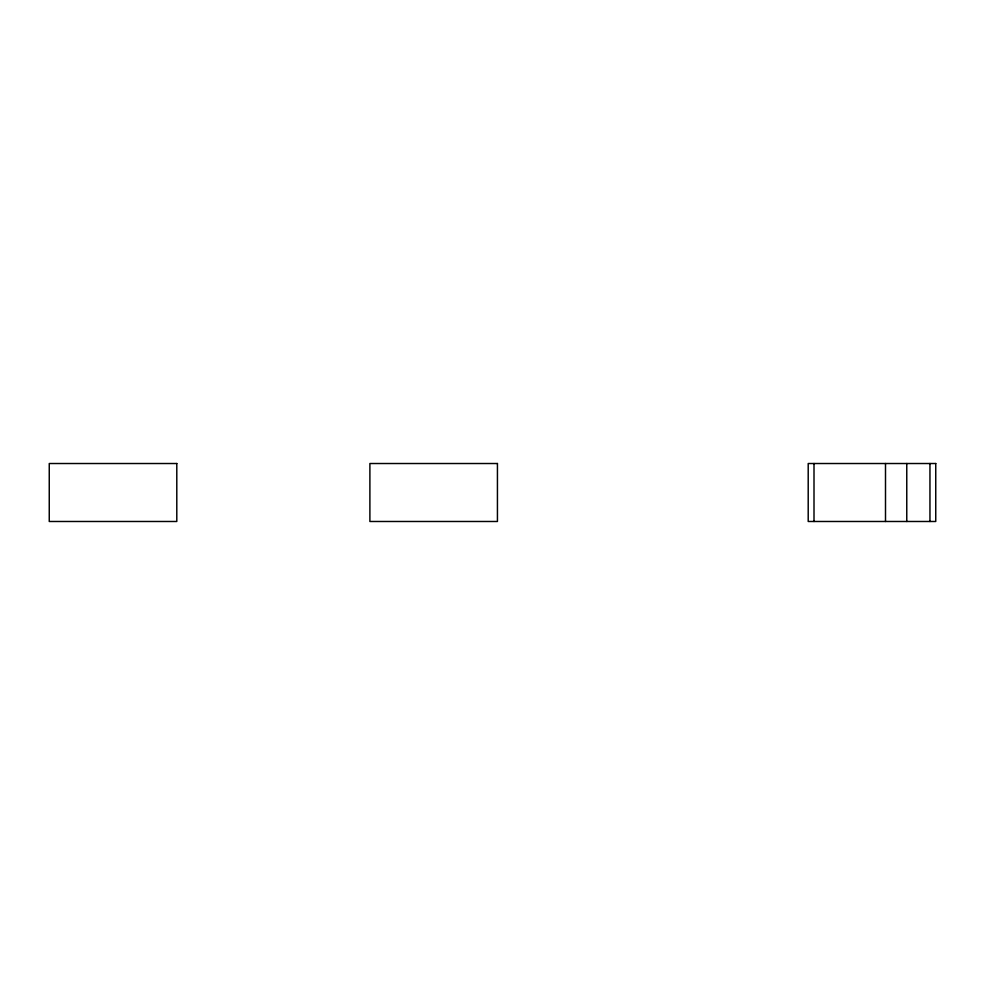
<?xml version="1.0" encoding="UTF-8"?>
<svg xmlns="http://www.w3.org/2000/svg" width="985" height="985" viewBox="0 0 985 985"><rect width="100%" height="100%" fill="white"/><g stroke="black" fill="none" stroke-linecap="round" stroke-linejoin="round"><path stroke-width="1.48" d="M929.951 463.516L929.951 521.484M906.766 463.516L906.766 521.484M885.503 463.516L885.503 521.484M814.004 463.516L814.004 521.484M176.795 463.516L49.25 463.516L49.25 521.484L176.795 521.484L176.795 463.516M497.437 463.516L369.892 463.516L369.892 521.484L497.437 521.484L497.437 463.516M935.75 463.516L808.205 463.516L808.205 521.484L935.75 521.484L935.75 463.516"/></g></svg>
